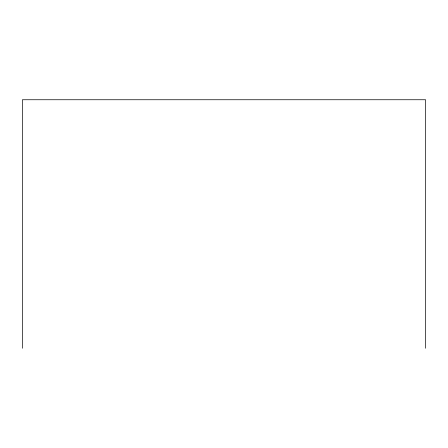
<?xml version="1.0" encoding="UTF-8"?>
<svg xmlns="http://www.w3.org/2000/svg" width="448" height="448" viewBox="0 0 448 448"><rect width="100%" height="100%" fill="white"/><g stroke="black" fill="none" stroke-linecap="round" stroke-linejoin="round"><path stroke-width="0.67" d="M425.6 348.258L425.6 99.742L22.4 99.742L22.4 348.258"/></g></svg>
